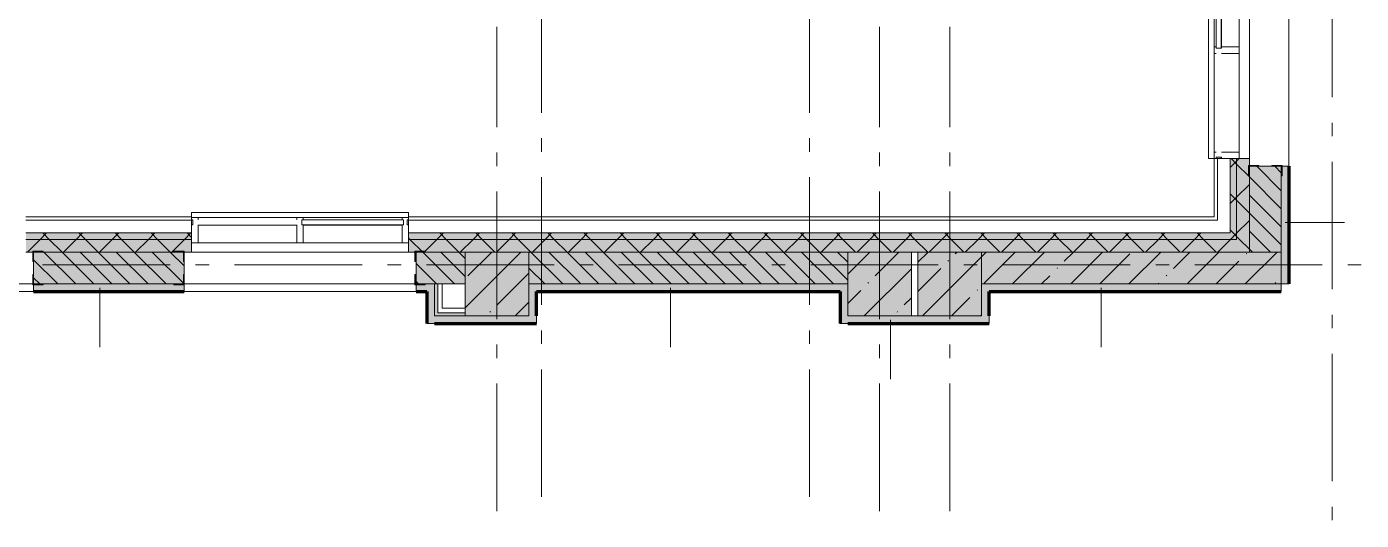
# Model space of a CAD drawing. Header units: millimetres. Extents: x -537608 to 253996, y -217170 to 186033.
# Drawn here: x -300999 to -290534, y -47003 to -43134 of the extents above; entities that cross this region are included whole.
import ezdxf

# ---------------------------------------------------------------- set-up
doc = ezdxf.new("R2010")
doc.units = ezdxf.units.MM
doc.layers.add('16) Лак 1.6м', color=160, linetype='Continuous', lineweight=90)
doc.layers.add('PDF _Геометрия', color=7, linetype='Continuous')
doc.layers.add('PDF _Сплошная заливка', color=7, linetype='Continuous', true_color=0xffffff)

msp = doc.modelspace()

# ---------------------------------------------------------------- hatches: boundary and pattern name
at = {"layer": 'PDF _Сплошная заливка', "transparency": 33554559}
h = msp.add_hatch(color=256, dxfattribs=at)
h.paths.add_polyline_path([(-291161.3544, -44900.6677), (-291161.3544, -44227.6671), (-291411.3555, -44227.6671), (-291411.3555, -44900.6677), (-291253.0918, -44900.6677)], flags=0)
h.paths.add_polyline_path([(-291161.3544, -42407.6671), (-291161.3544, -42225.6671), (-291411.3555, -42225.6671), (-291411.3555, -42407.6671), (-291253.0918, -42407.6671)], flags=0)
h.paths.add_polyline_path([(-291253.0918, -42190.6665), (-291161.3544, -42190.6665), (-291161.3544, -42050.6663), (-291411.3555, -42050.6663), (-291411.3555, -42190.6665)], flags=0)
h = msp.add_hatch(color=256, dxfattribs=at)
h.paths.add_polyline_path([(-291511.3559, -44800.6673), (-291411.3555, -44800.6673), (-291411.3555, -44167.6664), (-291511.3559, -44167.6664), (-291511.3559, -44750.6671)], flags=0)
h.paths.add_polyline_path([(-291511.3559, -42467.6678), (-291411.3555, -42464.8797), (-291411.3555, -42325.6675), (-291511.3559, -42327.6676), (-291511.3559, -42464.8797)], flags=0)
h = msp.add_hatch(color=256, dxfattribs=at)
h.paths.add_polyline_path([(-291511.3559, -44800.6673), (-291511.3559, -44750.6671), (-298005.3554, -44750.6671), (-298005.3554, -44800.6673), (-292091.069, -44800.6673)], flags=0)
h.paths.add_polyline_path([(-302705.3583, -44800.6673), (-302705.3583, -44750.6671), (-303995.3569, -44750.6671), (-303995.3569, -44800.6673), (-302984.786, -44800.6673)], flags=0)
h.paths.add_polyline_path([(-300051.8592, -44800.6673), (-299705.3584, -44800.6673), (-299705.3584, -44750.6671), (-301005.3596, -44750.6671), (-301005.3596, -44800.6673), (-300470.8499, -44800.6673)], flags=0)
h.paths.add_polyline_path([(-305695.3599, -44800.6673), (-305695.3599, -44750.6671), (-307010.3586, -44750.6671), (-307010.3586, -44800.6673), (-305917.7084, -44800.6673)], flags=0)
h.paths.add_polyline_path([(-308850.6309, -44800.6673), (-308710.3573, -44800.6673), (-308710.3573, -44750.6671), (-310010.3585, -44750.6671), (-310010.3585, -44800.6673), (-309688.6081, -44800.6673)], flags=0)
h.paths.add_polyline_path([(-311710.3615, -44800.6673), (-311710.3615, -44750.6671), (-313005.3593, -44750.6671), (-313005.3593, -44800.6673), (-311783.5533, -44800.6673)], flags=0)
h.paths.add_polyline_path([(-318068.389, -44800.6673), (-317705.3621, -44800.6673), (-317705.3621, -44750.6671), (-319005.3634, -44750.6671), (-319005.3634, -44800.6673), (-318906.3662, -44800.6673)], flags=0)
h.paths.add_polyline_path([(-314705.3622, -44800.6673), (-314705.3622, -44750.6671), (-316005.3592, -44750.6671), (-316005.3592, -44800.6673), (-314716.4758, -44800.6673)], flags=0)
h.paths.add_polyline_path([(-320705.362, -44800.6673), (-320705.362, -44750.6671), (-322005.3633, -44750.6671), (-322005.3633, -44800.6673), (-321001.3114, -44800.6673)], flags=0)
h.paths.add_polyline_path([(-324772.2154, -44800.6673), (-323705.3619, -44800.6673), (-323705.3619, -44750.6671), (-325005.3632, -44750.6671), (-325005.3632, -44800.6673)], flags=0)
h.paths.add_polyline_path([(-326867.1607, -44800.6673), (-326705.3618, -44800.6673), (-326705.3618, -44750.6671), (-328311.3625, -44750.6671), (-328311.3625, -44800.6673), (-327286.1471, -44800.6673)], flags=0)
h.paths.add_polyline_path([(-331311.3624, -44800.6673), (-330011.3654, -44800.6673), (-330011.3654, -44750.6671), (-331311.3624, -44750.6671)], flags=0)
h.paths.add_polyline_path([(-339011.3695, -44800.6673), (-339011.3695, -44750.6671), (-342211.3659, -44750.6671), (-342211.3659, -44800.6673), (-339017.8456, -44800.6673)], flags=0)
h = msp.add_hatch(color=256, dxfattribs=at)
h.paths.add_polyline_path([(-291411.3555, -44900.6677), (-291411.3555, -44800.6673), (-298005.3554, -44800.6673), (-298005.3554, -44900.6677), (-292091.069, -44900.6677)], flags=0)
h.paths.add_polyline_path([(-300051.8592, -44900.6677), (-299705.3584, -44900.6677), (-299705.3584, -44800.6673), (-301005.3596, -44800.6673), (-301005.3596, -44900.6677), (-300470.8499, -44900.6677)], flags=0)
h.paths.add_polyline_path([(-303822.7632, -44900.6677), (-302705.3583, -44900.6677), (-302705.3583, -44800.6673), (-303995.3569, -44800.6673), (-303995.3569, -44900.6677)], flags=0)
h.paths.add_polyline_path([(-306061.3579, -44900.6677), (-305695.3599, -44900.6677), (-305695.3599, -44800.6673), (-307010.3586, -44800.6673), (-307010.3586, -44900.6677), (-306336.6949, -44900.6677)], flags=0)
h.paths.add_polyline_path([(-308850.6309, -44900.6677), (-308710.3573, -44900.6677), (-308710.3573, -44800.6673), (-310010.3585, -44800.6673), (-310010.3585, -44900.6677), (-309688.6081, -44900.6677)], flags=0)
h.paths.add_polyline_path([(-312061.362, -44900.6677), (-311710.3615, -44900.6677), (-311710.3615, -44800.6673), (-313005.3593, -44800.6673), (-313005.3593, -44900.6677), (-312202.5441, -44900.6677)], flags=0)
h.paths.add_polyline_path([(-316005.3592, -44900.6677), (-314705.3622, -44900.6677), (-314705.3622, -44800.6673), (-316005.3592, -44800.6673)], flags=0)
h.paths.add_polyline_path([(-318068.389, -44900.6677), (-317705.3621, -44900.6677), (-317705.3621, -44800.6673), (-319005.3634, -44800.6673), (-319005.3634, -44900.6677), (-318906.3662, -44900.6677)], flags=0)
h.paths.add_polyline_path([(-323934.2382, -44900.6677), (-323705.3619, -44900.6677), (-323705.3619, -44800.6673), (-325005.3632, -44800.6673), (-325005.3632, -44900.6677), (-324061.3615, -44900.6677)], flags=0)
h.paths.add_polyline_path([(-321420.3022, -44900.6677), (-320705.362, -44900.6677), (-320705.362, -44800.6673), (-322005.3633, -44800.6673), (-322005.3633, -44900.6677), (-321839.293, -44900.6677)], flags=0)
h.paths.add_polyline_path([(-326705.3618, -44900.6677), (-326705.3618, -44800.6673), (-328311.3625, -44800.6673), (-328311.3625, -44900.6677), (-326867.1607, -44900.6677)], flags=0)
h.paths.add_polyline_path([(-330011.3654, -44900.6677), (-330011.3654, -44800.6673), (-331311.3624, -44800.6673), (-331311.3624, -44900.6677), (-330219.0739, -44900.6677)], flags=0)
h.paths.add_polyline_path([(-342261.3661, -44900.6677), (-339011.3695, -44900.6677), (-339011.3695, -44800.6673), (-342261.3661, -44800.6673)], flags=0)
h = msp.add_hatch(color=256, dxfattribs=at)
h.paths.add_polyline_path([(-296280.9595, -45150.6667), (-294561.356, -45150.6667), (-294561.356, -44900.6677), (-297061.3581, -44900.6677), (-297061.3581, -45150.6667), (-297001.3553, -45150.6667)], flags=0)
h.paths.add_polyline_path([(-299764.9091, -45150.6667), (-299764.9091, -44900.6677), (-300944.909, -44900.6677), (-300944.909, -45150.6667), (-300051.8592, -45150.6667)], flags=0)
h.paths.add_polyline_path([(-297561.3559, -45150.6667), (-297561.3559, -44900.6677), (-297944.9091, -44900.6677), (-297944.9091, -45150.6667), (-297801.3587, -45150.6667)], flags=0)
h.paths.add_polyline_path([(-306001.3593, -45150.6667), (-305754.9106, -45150.6667), (-305754.9106, -44900.6677), (-306061.3579, -44900.6677), (-306061.3579, -45150.6667)], flags=0)
h.paths.add_polyline_path([(-302984.786, -45150.6667), (-302764.909, -45150.6667), (-302764.909, -44900.6677), (-303061.3579, -44900.6677), (-303061.3579, -45150.6667), (-303001.3594, -45150.6667)], flags=0)
h.paths.add_polyline_path([(-303741.36, -45150.6667), (-303561.3601, -45150.6667), (-303561.3601, -44900.6677), (-303934.9106, -44900.6677), (-303934.9106, -45150.6667), (-303822.7632, -45150.6667)], flags=0)
h.paths.add_polyline_path([(-306561.36, -45150.6667), (-306561.36, -44900.6677), (-306701.358, -44900.6677), (-306701.358, -45150.6667)], flags=0)
h.paths.add_polyline_path([(-306755.6857, -45150.6667), (-306736.3607, -45150.6667), (-306736.3607, -44900.6677), (-306949.9122, -44900.6677), (-306949.9122, -45150.6667), (-306761.3608, -45150.6667)], flags=0)
h.paths.add_polyline_path([(-308850.6309, -45150.6667), (-308769.9123, -45150.6667), (-308769.9123, -44900.6677), (-309949.9121, -44900.6677), (-309949.9121, -45150.6667), (-309688.6081, -45150.6667)], flags=0)
h.paths.add_polyline_path([(-312781.3616, -45150.6667), (-312561.3598, -45150.6667), (-312561.3598, -44900.6677), (-312944.9129, -44900.6677), (-312944.9129, -45150.6667)], flags=0)
h.paths.add_polyline_path([(-315561.3597, -45150.6667), (-315561.3597, -44900.6677), (-315944.9128, -44900.6677), (-315944.9128, -45150.6667), (-315732.9329, -45150.6667)], flags=0)
h.paths.add_polyline_path([(-312061.362, -45150.6667), (-311769.9122, -45150.6667), (-311769.9122, -44900.6677), (-312061.362, -44900.6677), (-312061.362, -45134.7692)], flags=0)
h.paths.add_polyline_path([(-315061.3619, -45150.6667), (-314764.9129, -45150.6667), (-314764.9129, -44900.6677), (-315061.3619, -44900.6677), (-315061.3619, -45134.7692)], flags=0)
h.paths.add_polyline_path([(-318906.3662, -45150.6667), (-317764.9128, -45150.6667), (-317764.9128, -44900.6677), (-318944.9127, -44900.6677), (-318944.9127, -45150.6667)], flags=0)
h.paths.add_polyline_path([(-321001.3114, -45150.6667), (-320764.917, -45150.6667), (-320764.917, -44900.6677), (-321945.5326, -44900.6677), (-321945.5326, -45150.6667), (-321001.3631, -45150.6667)], flags=0)
h.paths.add_polyline_path([(-324944.9168, -45150.6667), (-324561.3637, -45150.6667), (-324561.3637, -44900.6677), (-324944.9168, -44900.6677), (-324944.9168, -44956.8232)], flags=0)
h.paths.add_polyline_path([(-324001.3631, -45150.6667), (-323765.5327, -45150.6667), (-323765.5327, -44900.6677), (-324061.3615, -44900.6677), (-324061.3615, -45150.6667)], flags=0)
h.paths.add_polyline_path([(-327561.3636, -45150.6667), (-327561.3636, -44900.6677), (-327611.3638, -44900.6677), (-327611.3638, -45150.6667)], flags=0)
h.paths.add_polyline_path([(-330551.3609, -45150.6667), (-330071.364, -45150.6667), (-330071.364, -44900.6677), (-330611.368, -44900.6677), (-330611.368, -45150.6667)], flags=0)
h.paths.add_polyline_path([(-326764.9169, -45150.6667), (-326764.9169, -44900.6677), (-327061.3657, -44900.6677), (-327061.3657, -45150.6667), (-326867.1607, -45150.6667)], flags=0)
h.paths.add_polyline_path([(-328251.3639, -45150.6667), (-328111.3659, -45150.6667), (-328111.3659, -44900.6677), (-328251.3639, -44900.6677), (-328251.3639, -44956.8232)], flags=0)
h.paths.add_polyline_path([(-331111.3615, -45150.6667), (-331111.3615, -44900.6677), (-331251.3638, -44900.6677), (-331251.3638, -45150.6667)], flags=0)
h.paths.add_polyline_path([(-339611.3634, -45150.6667), (-339071.368, -45150.6667), (-339071.368, -44900.6677), (-339611.3634, -44900.6677)], flags=0)
for points in [[(-297561.3559, -45400.6677), (-297061.3581, -45400.6677), (-297061.3581, -44900.6677), (-297561.3559, -44900.6677), (-297561.3559, -45312.8143)], [(-291161.3544, -45150.6667), (-291161.3544, -44900.6677), (-293511.3558, -44900.6677), (-293511.3558, -45150.6667), (-291253.0918, -45150.6667)]]:
    msp.add_hatch(color=256, dxfattribs=at).paths.add_polyline_path(points)
at = {"layer": 'PDF _Сплошная заливка', "true_color": 0xff7d7d, "transparency": 33554559}
h = msp.add_hatch(color=11, dxfattribs=at)
h.paths.add_polyline_path([(-297861.3573, -45210.6673), (-297801.3587, -45210.6673), (-297801.3587, -45150.6667), (-297944.9091, -45150.6667), (-297944.9091, -45210.6673)], flags=0)
h.paths.add_polyline_path([(-303001.3594, -45210.6673), (-302764.909, -45210.6673), (-302764.909, -45150.6667), (-303001.3594, -45150.6667)], flags=0)
h.paths.add_polyline_path([(-300051.8592, -45210.6673), (-299764.9091, -45210.6673), (-299764.9091, -45150.6667), (-300944.909, -45150.6667), (-300944.909, -45210.6673), (-300470.8499, -45210.6673)], flags=0)
for points in [[(-297061.3581, -45400.6677), (-297001.3553, -45400.6677), (-297001.3553, -45150.6667), (-297061.3581, -45150.6667), (-297061.3581, -45312.8143)], [(-294561.356, -45210.6673), (-294561.356, -45150.6667), (-297001.3553, -45150.6667), (-297001.3553, -45210.6673), (-294605.0051, -45210.6673)], [(-293511.3558, -45400.6677), (-293451.3552, -45400.6677), (-293451.3552, -45150.6667), (-293511.3558, -45150.6667), (-293511.3558, -45312.8143)], [(-291161.3544, -45210.6673), (-291161.3544, -45150.6667), (-293451.3552, -45150.6667), (-293451.3552, -45210.6673), (-291253.0918, -45210.6673)], [(-294561.356, -45460.6684), (-294561.356, -45210.6673), (-294621.3546, -45210.6673), (-294621.3546, -45460.6684), (-294605.0051, -45460.6684)], [(-297561.3559, -45460.6684), (-297001.3553, -45460.6684), (-297001.3553, -45400.6677), (-297801.3587, -45400.6677), (-297801.3587, -45460.6684)], [(-293451.3552, -45460.6684), (-293451.3552, -45400.6677), (-294561.356, -45400.6677), (-294561.356, -45460.6684), (-293511.3558, -45460.6684)]]:
    msp.add_hatch(color=11, dxfattribs=at).paths.add_polyline_path(points)

# ---------------------------------------------------------------- linework, layer by layer
at = {"layer": '16) Лак 1.6м'}
for p, q in [((-291101.3559, -44227.6671), (-291101.3559, -45150.6667)), ((-300944.909, -45210.6673), (-299764.9091, -45210.6673)), ((-297944.9091, -45210.6673), (-297861.3573, -45210.6673)), ((-297861.3573, -45210.6673), (-297861.3573, -45460.6684)), ((-297001.3553, -45400.6677), (-297001.3553, -45210.6673)), ((-297001.3553, -45210.6673), (-294621.3546, -45210.6673)), ((-294621.3546, -45210.6673), (-294621.3546, -45460.6684)), ((-293451.3552, -45400.6677), (-293451.3552, -45210.6673)), ((-293451.3552, -45210.6673), (-291161.3544, -45210.6673)), ((-297801.3587, -45460.6684), (-297001.3553, -45460.6684)), ((-294561.356, -45460.6684), (-293451.3552, -45460.6684))]:
    msp.add_line(p, q, dxfattribs=at)
at = {"layer": 'PDF _Геометрия', "color": 253, "lineweight": 9, "true_color": 0xaaaaaa}
for p, q in [((-291731.3556, -44167.6664), (-291731.3556, -42467.6678)), ((-291633.3552, -43302.6675), (-291633.3552, -42507.6675)), ((-291631.3551, -42517.6658), (-291631.3551, -43292.667)), ((-290761.3549, -43685.9988), (-290761.3549, -42664.7363)), ((-296961.3577, -42808.5903), (-296961.3577, -43808.5902)), ((-294861.3574, -42808.5903), (-294861.3574, -43808.5902)), ((-297311.3549, -43920.4147), (-297311.3549, -43133.568)), ((-294311.355, -43920.4147), (-294311.355, -43133.568)), ((-293761.3569, -43920.4147), (-293761.3569, -43133.568)), ((-290761.3549, -43991.8325), (-290761.3549, -43885.9997)), ((-296961.3577, -44008.5911), (-296961.3577, -44114.4238)), ((-294861.3574, -44008.5911), (-294861.3574, -44114.4238)), ((-297311.3549, -44226.2483), (-297311.3549, -44120.4134)), ((-294311.355, -44226.2483), (-294311.355, -44120.4134)), ((-293761.3569, -44226.2483), (-293761.3569, -44120.4134)), ((-291633.3552, -44167.6664), (-291633.3552, -44157.6681)), ((-291688.3546, -44167.6664), (-291731.3556, -44167.6664)), ((-290761.3549, -45191.8333), (-290761.3549, -44191.8334)), ((-296961.3577, -44314.4247), (-296961.3577, -45314.4247)), ((-294861.3574, -44314.4247), (-294861.3574, -45314.4247)), ((-297311.3549, -45426.247), (-297311.3549, -44426.247)), ((-294311.355, -45426.247), (-294311.355, -44426.247)), ((-293761.3569, -45426.247), (-293761.3569, -44426.247)), ((-299705.3584, -44623.6665), (-299705.3584, -44589.6671)), ((-299705.3584, -44589.6671), (-298005.3554, -44589.6671)), ((-298005.3554, -44589.6671), (-298005.3554, -44623.6665)), ((-298880.3549, -44689.6675), (-299655.3582, -44689.6675)), ((-298830.359, -44687.6673), (-298055.3556, -44687.6673)), ((-298055.3556, -44689.6675), (-298830.359, -44689.6675)), ((-299874.7873, -45000.6682), (-300874.7873, -45000.6682)), ((-299568.9558, -45000.6682), (-299674.7865, -45000.6682)), ((-298368.955, -45000.6682), (-299368.955, -45000.6682)), ((-298063.1192, -45000.6682), (-298168.9541, -45000.6682)), ((-296863.1184, -45000.6682), (-297863.1184, -45000.6682)), ((-296557.2869, -45000.6682), (-296663.1218, -45000.6682)), ((-295357.2861, -45000.6682), (-296357.286, -45000.6682)), ((-295051.4546, -45000.6682), (-295157.2852, -45000.6682)), ((-293851.4538, -45000.6682), (-294851.4538, -45000.6682)), ((-293545.618, -45000.6682), (-293651.4529, -45000.6682)), ((-292345.6193, -45000.6682), (-293345.6193, -45000.6682)), ((-292039.7857, -45000.6682), (-292145.6185, -45000.6682)), ((-290839.7849, -45000.6682), (-291839.7848, -45000.6682)), ((-290533.9512, -45000.6682), (-290639.7861, -45000.6682)), ((-290761.3549, -45497.6669), (-290761.3549, -45391.832)), ((-296961.3577, -45514.4234), (-296961.3577, -45620.2583)), ((-294861.3574, -45514.4234), (-294861.3574, -45620.2583)), ((-297311.3549, -45732.0806), (-297311.3549, -45626.2478)), ((-294311.355, -45732.0806), (-294311.355, -45626.2478)), ((-293761.3569, -45732.0806), (-293761.3569, -45626.2478)), ((-290761.3549, -46697.6656), (-290761.3549, -45697.6656)), ((-296961.3577, -45820.257), (-296961.3577, -46820.257)), ((-294861.3574, -45820.257), (-294861.3574, -46820.257)), ((-297311.3549, -46932.0815), (-297311.3549, -45932.0815)), ((-294311.355, -46932.0815), (-294311.355, -45932.0815)), ((-293761.3569, -46932.0815), (-293761.3569, -45932.0815)), ((-290761.3549, -47003.4993), (-290761.3549, -46897.6665))]:
    msp.add_line(p, q, dxfattribs=at)
at = {"layer": 'PDF _Геометрия', "lineweight": 9}
for p, q in [((-291411.3555, -44167.6664), (-291411.3555, -42467.6678)), ((-291411.3555, -42467.6678), (-291411.3555, -44167.6664)), ((-291101.3559, -42407.6671), (-291101.3559, -44227.6671)), ((-291688.3546, -43292.667), (-291688.3546, -42517.6658)), ((-291671.3549, -43292.667), (-291671.3549, -42517.6658)), ((-291491.355, -43292.667), (-291491.355, -42517.6658)), ((-291671.3549, -43292.667), (-291688.3546, -43292.667)), ((-291688.3546, -43292.667), (-291688.3546, -43342.6672)), ((-291671.3549, -43302.6675), (-291671.3549, -43292.667)), ((-291631.3551, -43302.6675), (-291671.3549, -43302.6675)), ((-291491.355, -43292.667), (-291631.3551, -43292.667)), ((-291631.3551, -43292.667), (-291631.3551, -43302.6675)), ((-291491.355, -43342.6672), (-291491.355, -43292.667)), ((-291688.3546, -44117.6662), (-291688.3546, -43342.6672)), ((-291688.3546, -43342.6672), (-291671.3549, -43342.6672)), ((-291631.3551, -43342.6672), (-291491.355, -43342.6672)), ((-291491.355, -44117.6662), (-291491.355, -43342.6672)), ((-291671.3549, -44117.6662), (-291688.3546, -44117.6662)), ((-291688.3546, -44117.6662), (-291688.3546, -44167.6664)), ((-291671.3549, -44167.6664), (-291671.3549, -44157.6681)), ((-291671.3549, -44157.6681), (-291631.3551, -44157.6681)), ((-291491.355, -44117.6662), (-291631.3551, -44117.6662)), ((-291631.3551, -44157.6681), (-291631.3551, -44167.6664)), ((-291491.355, -44167.6664), (-291491.355, -44117.6662)), ((-291688.3546, -44167.6664), (-291671.3549, -44167.6664)), ((-291661.3544, -44167.6664), (-291688.3546, -44167.6664)), ((-291688.3546, -44167.6664), (-291688.3546, -44623.6665)), ((-291661.3544, -44167.6664), (-291661.3544, -44623.6665)), ((-291561.3561, -44167.6664), (-291661.3544, -44167.6664)), ((-291631.3551, -44167.6664), (-291491.355, -44167.6664)), ((-291561.3561, -44167.6664), (-291561.3561, -44623.6665)), ((-291511.3559, -44167.6664), (-291561.3561, -44167.6664)), ((-291561.3561, -44237.0045), (-291511.3559, -44187.0043)), ((-291511.3559, -44211.7374), (-291555.4269, -44167.6664)), ((-291511.3559, -44187.0043), (-291492.0181, -44167.6664)), ((-291511.3559, -44167.6664), (-291511.3559, -44623.6665)), ((-291411.3555, -44167.6664), (-291511.3559, -44167.6664)), ((-291411.3555, -44311.7378), (-291511.3559, -44211.7374)), ((-291411.3555, -44623.6665), (-291411.3555, -44167.6664)), ((-291161.3544, -44227.6671), (-291411.3555, -44227.6671)), ((-291411.3555, -44227.6671), (-291411.3555, -44900.6677)), ((-291161.3544, -44420.3178), (-291354.0051, -44227.6671)), ((-291161.3544, -44278.8945), (-291212.584, -44227.6671)), ((-291161.3544, -44900.6677), (-291161.3544, -44227.6671)), ((-291161.3544, -44900.6677), (-291161.3544, -44227.6671)), ((-291161.3544, -44227.6671), (-291101.3559, -44227.6671)), ((-291511.3559, -44469.8487), (-291411.3555, -44369.8482)), ((-291161.3544, -44561.7389), (-291411.3555, -44311.7378)), ((-291511.3559, -44494.5818), (-291561.3561, -44444.5815)), ((-291561.3561, -44519.8467), (-291511.3559, -44469.8487)), ((-291161.3544, -44703.16), (-291411.3555, -44453.1589)), ((-291411.3555, -44594.5801), (-291511.3559, -44494.5818)), ((-299705.3584, -44623.6665), (-301005.3596, -44623.6665)), ((-299705.3584, -44650.6667), (-301005.3596, -44650.6667)), ((-299705.3584, -44650.6667), (-299705.3584, -44623.6665)), ((-299655.3582, -44630.6679), (-299705.3584, -44630.6679)), ((-299705.3584, -44630.6679), (-299705.3584, -44647.6676)), ((-299705.3584, -44647.6676), (-299695.3557, -44647.6676)), ((-299705.3584, -44750.6671), (-299705.3584, -44650.6667)), ((-299695.3557, -44647.6676), (-299695.3557, -44687.6673)), ((-299655.3582, -44647.6676), (-299655.3582, -44630.6679)), ((-299655.3582, -44630.6679), (-298880.3549, -44630.6679)), ((-298830.359, -44630.6679), (-298880.3549, -44630.6679)), ((-298880.3549, -44630.6679), (-298880.3549, -44647.6676)), ((-298840.3573, -44687.6673), (-298840.3573, -44647.6676)), ((-298840.3573, -44647.6676), (-298830.359, -44647.6676)), ((-298830.359, -44630.6679), (-298055.3556, -44630.6679)), ((-298830.359, -44647.6676), (-298830.359, -44630.6679)), ((-298830.359, -44647.6676), (-298055.3556, -44647.6676)), ((-298005.3554, -44630.6679), (-298055.3556, -44630.6679)), ((-298055.3556, -44630.6679), (-298055.3556, -44647.6676)), ((-298055.3556, -44647.6676), (-298045.3573, -44647.6676)), ((-298045.3573, -44647.6676), (-298045.3573, -44687.6673)), ((-298015.3581, -44687.6673), (-298015.3581, -44647.6676)), ((-298015.3581, -44647.6676), (-298005.3554, -44647.6676)), ((-291688.3546, -44623.6665), (-298005.3554, -44623.6665)), ((-298005.3554, -44623.6665), (-298005.3554, -44650.6667)), ((-298005.3554, -44647.6676), (-298005.3554, -44630.6679)), ((-291661.3544, -44650.6667), (-298005.3554, -44650.6667)), ((-298005.3554, -44650.6667), (-298005.3554, -44750.6671)), ((-291661.3544, -44623.6665), (-291661.3544, -44650.6667)), ((-291561.3561, -44623.6665), (-291561.3561, -44650.6667)), ((-291561.3561, -44650.6667), (-291561.3561, -44750.6671)), ((-291511.3559, -44623.6665), (-291511.3559, -44750.6671)), ((-291511.3559, -44752.6909), (-291411.3555, -44652.6905)), ((-291161.3544, -44844.5811), (-291411.3555, -44594.5801)), ((-291411.3555, -44650.6667), (-291411.3555, -44623.6665)), ((-291411.3555, -44750.6671), (-291411.3555, -44650.6667)), ((-291131.3551, -44669.1692), (-290665.2061, -44669.1692)), ((-299705.3584, -44750.6671), (-301005.3596, -44750.6671)), ((-300893.1434, -44800.6673), (-300843.1432, -44750.6671)), ((-300821.9237, -44800.6673), (-300871.9239, -44750.6671)), ((-300610.3011, -44800.6673), (-300560.3009, -44750.6671)), ((-300539.0814, -44800.6673), (-300589.0816, -44750.6671)), ((-300327.4589, -44800.6673), (-300277.4587, -44750.6671)), ((-300256.2392, -44800.6673), (-300306.2394, -44750.6671)), ((-300044.6166, -44800.6673), (-299994.6164, -44750.6671)), ((-299973.3969, -44800.6673), (-300023.3971, -44750.6671)), ((-299761.7744, -44800.6673), (-299711.7742, -44750.6671)), ((-299705.3584, -44785.8614), (-299740.5506, -44750.6671)), ((-299695.3557, -44687.6673), (-299705.3584, -44687.6673)), ((-299705.3584, -44687.6673), (-299705.3584, -44827.6675)), ((-299705.3584, -44800.6673), (-299705.3584, -44750.6671)), ((-299655.3582, -44827.6675), (-299655.3582, -44687.6673)), ((-298880.3549, -44687.6673), (-298880.3549, -44827.6675)), ((-298830.359, -44687.6673), (-298840.3573, -44687.6673)), ((-298830.359, -44827.6675), (-298830.359, -44687.6673)), ((-298045.3573, -44687.6673), (-298055.3556, -44687.6673)), ((-298055.3556, -44687.6673), (-298055.3556, -44827.6675)), ((-298005.3554, -44687.6673), (-298015.3581, -44687.6673)), ((-298005.3554, -44827.6675), (-298005.3554, -44687.6673)), ((-291561.3561, -44750.6671), (-298005.3554, -44750.6671)), ((-298005.3554, -44750.6671), (-298005.3554, -44800.6673)), ((-297993.4969, -44800.6673), (-298005.3554, -44788.8067)), ((-297781.8745, -44800.6673), (-297731.8742, -44750.6671)), ((-297710.6547, -44800.6673), (-297760.6506, -44750.6671)), ((-297499.0322, -44800.6673), (-297449.032, -44750.6671)), ((-297427.8082, -44800.6673), (-297477.8084, -44750.6671)), ((-297216.1857, -44800.6673), (-297166.1898, -44750.6671)), ((-297144.9659, -44800.6673), (-297194.9662, -44750.6671)), ((-296933.3435, -44800.6673), (-296883.3432, -44750.6671)), ((-296862.1237, -44800.6673), (-296912.1239, -44750.6671)), ((-296650.5012, -44800.6673), (-296600.501, -44750.6671)), ((-296579.2815, -44800.6673), (-296629.2817, -44750.6671)), ((-296367.659, -44800.6673), (-296317.6588, -44750.6671)), ((-296296.4393, -44800.6673), (-296346.4395, -44750.6671)), ((-296084.8168, -44800.6673), (-296034.8165, -44750.6671)), ((-296013.597, -44800.6673), (-296063.5972, -44750.6671)), ((-295801.9745, -44800.6673), (-295751.9743, -44750.6671)), ((-295730.7548, -44800.6673), (-295780.755, -44750.6671)), ((-295519.1323, -44800.6673), (-295469.1321, -44750.6671)), ((-295447.9126, -44800.6673), (-295497.9085, -44750.6671)), ((-295236.2901, -44800.6673), (-295186.2899, -44750.6671)), ((-295165.066, -44800.6673), (-295215.0662, -44750.6671)), ((-294953.4435, -44800.6673), (-294903.4476, -44750.6671)), ((-294882.2238, -44800.6673), (-294932.224, -44750.6671)), ((-294670.6013, -44800.6673), (-294620.6011, -44750.6671)), ((-294599.3816, -44800.6673), (-294649.3818, -44750.6671)), ((-294387.759, -44800.6673), (-294337.7588, -44750.6671)), ((-294316.5393, -44800.6673), (-294366.5395, -44750.6671)), ((-294104.9168, -44800.6673), (-294054.9166, -44750.6671)), ((-294033.6971, -44800.6673), (-294083.6973, -44750.6671)), ((-293822.0745, -44800.6673), (-293772.0743, -44750.6671)), ((-293750.8548, -44800.6673), (-293800.855, -44750.6671)), ((-293539.2323, -44800.6673), (-293489.2321, -44750.6671)), ((-293468.0104, -44800.6673), (-293518.0128, -44750.6671)), ((-293256.3879, -44800.6673), (-293206.3898, -44750.6671)), ((-293185.1682, -44800.6673), (-293235.1684, -44750.6671)), ((-292973.5457, -44800.6673), (-292923.5454, -44750.6671)), ((-292902.3259, -44800.6673), (-292952.3261, -44750.6671)), ((-292690.7034, -44800.6673), (-292640.7032, -44750.6671)), ((-292619.4837, -44800.6673), (-292669.4818, -44750.6671)), ((-292407.8612, -44800.6673), (-292357.861, -44750.6671)), ((-292336.6393, -44800.6673), (-292386.6395, -44750.6671)), ((-292125.0168, -44800.6673), (-292075.0188, -44750.6671)), ((-292053.7971, -44800.6673), (-292103.7973, -44750.6671)), ((-291842.1746, -44800.6673), (-291792.1744, -44750.6671)), ((-291770.9548, -44800.6673), (-291820.9551, -44750.6671)), ((-291538.1107, -44750.6671), (-291561.3561, -44727.4238)), ((-291559.3324, -44800.6673), (-291511.3559, -44752.6909)), ((-291511.3559, -44777.424), (-291538.1107, -44750.6671)), ((-291511.3559, -44750.6671), (-291511.3559, -44800.6673)), ((-291488.1126, -44800.6673), (-291511.3559, -44777.424)), ((-291246.6911, -44900.6677), (-291411.3555, -44736.0033)), ((-291411.3555, -44800.6673), (-291411.3555, -44750.6671)), ((-299705.3584, -44800.6673), (-301005.3596, -44800.6673)), ((-300993.1438, -44900.6677), (-300893.1434, -44800.6673)), ((-300721.9232, -44900.6677), (-300821.9237, -44800.6673)), ((-300710.3015, -44900.6677), (-300610.3011, -44800.6673)), ((-300439.081, -44900.6677), (-300539.0814, -44800.6673)), ((-300427.4593, -44900.6677), (-300327.4589, -44800.6673)), ((-300156.2387, -44900.6677), (-300256.2392, -44800.6673)), ((-300144.6171, -44900.6677), (-300044.6166, -44800.6673)), ((-299873.3965, -44900.6677), (-299973.3969, -44800.6673)), ((-299861.7748, -44900.6677), (-299761.7744, -44800.6673)), ((-299705.3584, -44900.6677), (-299705.3584, -44800.6673)), ((-299705.3584, -44827.6675), (-299655.3582, -44827.6675)), ((-299655.3582, -44827.6675), (-298880.3549, -44827.6675)), ((-298880.3549, -44827.6675), (-298830.359, -44827.6675)), ((-298830.359, -44827.6675), (-298055.3556, -44827.6675)), ((-298055.3556, -44827.6675), (-298005.3554, -44827.6675)), ((-291511.3559, -44800.6673), (-298005.3554, -44800.6673)), ((-298005.3554, -44800.6673), (-298005.3554, -44900.6677)), ((-297893.4965, -44900.6677), (-297993.4969, -44800.6673)), ((-297881.8749, -44900.6677), (-297781.8745, -44800.6673)), ((-297610.6543, -44900.6677), (-297710.6547, -44800.6673)), ((-297599.0327, -44900.6677), (-297499.0322, -44800.6673)), ((-297327.812, -44900.6677), (-297427.8082, -44800.6673)), ((-297316.1861, -44900.6677), (-297216.1857, -44800.6673)), ((-297044.9655, -44900.6677), (-297144.9659, -44800.6673)), ((-297033.3439, -44900.6677), (-296933.3435, -44800.6673)), ((-296762.1233, -44900.6677), (-296862.1237, -44800.6673)), ((-296750.5017, -44900.6677), (-296650.5012, -44800.6673)), ((-296479.281, -44900.6677), (-296579.2815, -44800.6673)), ((-296467.6594, -44900.6677), (-296367.659, -44800.6673)), ((-296196.4388, -44900.6677), (-296296.4393, -44800.6673)), ((-296184.8172, -44900.6677), (-296084.8168, -44800.6673)), ((-295913.5966, -44900.6677), (-296013.597, -44800.6673)), ((-295901.9749, -44900.6677), (-295801.9745, -44800.6673)), ((-295630.7543, -44900.6677), (-295730.7548, -44800.6673)), ((-295619.1327, -44900.6677), (-295519.1323, -44800.6673)), ((-295347.9121, -44900.6677), (-295447.9126, -44800.6673)), ((-295336.2905, -44900.6677), (-295236.2901, -44800.6673)), ((-295065.0656, -44900.6677), (-295165.066, -44800.6673)), ((-295053.4439, -44900.6677), (-294953.4435, -44800.6673)), ((-294782.2233, -44900.6677), (-294882.2238, -44800.6673)), ((-294770.6017, -44900.6677), (-294670.6013, -44800.6673)), ((-294499.3811, -44900.6677), (-294599.3816, -44800.6673)), ((-294487.7594, -44900.6677), (-294387.759, -44800.6673)), ((-294216.5389, -44900.6677), (-294316.5393, -44800.6673)), ((-294204.9172, -44900.6677), (-294104.9168, -44800.6673)), ((-293933.6967, -44900.6677), (-294033.6971, -44800.6673)), ((-293922.075, -44900.6677), (-293822.0745, -44800.6673)), ((-293650.8544, -44900.6677), (-293750.8548, -44800.6673)), ((-293639.2327, -44900.6677), (-293539.2323, -44800.6673)), ((-293368.01, -44900.6677), (-293468.0104, -44800.6673)), ((-293356.3884, -44900.6677), (-293256.3879, -44800.6673)), ((-293085.1678, -44900.6677), (-293185.1682, -44800.6673)), ((-293073.5461, -44900.6677), (-292973.5457, -44800.6673)), ((-292802.3256, -44900.6677), (-292902.3259, -44800.6673)), ((-292790.7039, -44900.6677), (-292690.7034, -44800.6673)), ((-292519.4833, -44900.6677), (-292619.4837, -44800.6673)), ((-292507.8595, -44900.6677), (-292407.8612, -44800.6673)), ((-292236.6389, -44900.6677), (-292336.6393, -44800.6673)), ((-292225.0173, -44900.6677), (-292125.0168, -44800.6673)), ((-291953.7967, -44900.6677), (-292053.7971, -44800.6673)), ((-291942.175, -44900.6677), (-291842.1746, -44800.6673)), ((-291670.9544, -44900.6677), (-291770.9548, -44800.6673)), ((-291659.3328, -44900.6677), (-291559.3324, -44800.6673)), ((-291411.3555, -44877.4244), (-291488.1126, -44800.6673)), ((-291411.3555, -44900.6677), (-291411.3555, -44800.6673)), ((-291388.1122, -44900.6677), (-291411.3555, -44877.4244)), ((-301005.3596, -44900.6677), (-299705.3584, -44900.6677)), ((-299764.9091, -44900.6677), (-300944.909, -44900.6677)), ((-300944.909, -44900.6677), (-300944.909, -45150.6667)), ((-300754.7644, -45150.6667), (-300944.909, -44960.5242)), ((-300613.3454, -45150.6667), (-300863.3465, -44900.6677)), ((-300471.9221, -45150.6667), (-300721.9232, -44900.6677)), ((-300330.5031, -45150.6667), (-300580.4999, -44900.6677)), ((-300189.0799, -45150.6667), (-300439.081, -44900.6677)), ((-300047.6609, -45150.6667), (-300297.6577, -44900.6677)), ((-299906.2376, -45150.6667), (-300156.2387, -44900.6677)), ((-299764.9091, -45150.5741), (-300014.8155, -44900.6677)), ((-299764.9091, -45009.1529), (-299873.3965, -44900.6677)), ((-299764.9091, -45150.6667), (-299764.9091, -44900.6677)), ((-298005.3554, -44900.6677), (-299705.3584, -44900.6677)), ((-299705.3584, -44900.6677), (-298005.3554, -44900.6677)), ((-298005.3554, -44900.6677), (-297561.3559, -44900.6677)), ((-297561.3559, -44900.6677), (-297944.9091, -44900.6677)), ((-297944.9091, -44900.6677), (-297944.9091, -45150.6667)), ((-297784.9187, -45150.6667), (-297944.9091, -44990.6742)), ((-297643.4955, -45150.6667), (-297893.4965, -44900.6677)), ((-297561.3559, -45091.385), (-297752.0732, -44900.6677)), ((-297561.3559, -44949.9639), (-297610.6543, -44900.6677)), ((-297561.3559, -45337.3213), (-297124.7023, -44900.6677)), ((-297061.3581, -44900.6677), (-297561.3559, -44900.6677)), ((-297561.3559, -44900.6677), (-297561.3559, -45400.6677)), ((-297538.8274, -45086.6959), (-297352.8035, -44900.6677)), ((-297061.3581, -44900.6677), (-294561.356, -44900.6677)), ((-294561.356, -44900.6677), (-297061.3581, -44900.6677)), ((-297061.3581, -45400.6677), (-297061.3581, -44900.6677)), ((-296794.9688, -45150.6667), (-297044.9655, -44900.6677)), ((-296653.5455, -45150.6667), (-296903.5465, -44900.6677)), ((-296512.1222, -45150.6667), (-296762.1233, -44900.6677)), ((-296370.7033, -45150.6667), (-296620.7043, -44900.6677)), ((-296229.28, -45150.6667), (-296479.281, -44900.6677)), ((-296087.8611, -45150.6667), (-296337.8621, -44900.6677)), ((-295946.4378, -45150.6667), (-296196.4388, -44900.6677)), ((-295805.0188, -45150.6667), (-296055.0155, -44900.6677)), ((-295663.5955, -45150.6667), (-295913.5966, -44900.6677)), ((-295522.1766, -45150.6667), (-295772.1733, -44900.6677)), ((-295380.7533, -45150.6667), (-295630.7543, -44900.6677)), ((-295239.33, -45150.6667), (-295489.3311, -44900.6677)), ((-295097.9111, -45150.6667), (-295347.9121, -44900.6677)), ((-294956.4878, -45150.6667), (-295206.4888, -44900.6677)), ((-294815.0688, -45150.6667), (-295065.0656, -44900.6677)), ((-294673.6455, -45150.6667), (-294923.6466, -44900.6677)), ((-294561.356, -45121.5372), (-294782.2233, -44900.6677)), ((-294561.356, -44980.1139), (-294640.8044, -44900.6677)), ((-294561.356, -45074.5037), (-294387.5222, -44900.6677)), ((-294061.3539, -44900.6677), (-294561.356, -44900.6677)), ((-294561.356, -44900.6677), (-294561.356, -45400.6677)), ((-294345.4491, -45086.6959), (-294159.421, -44900.6677)), ((-294061.3539, -44900.6677), (-294011.358, -44900.6677)), ((-294061.3539, -45400.6677), (-294061.3539, -44900.6677)), ((-294011.358, -44980.6995), (-293931.3241, -44900.6677)), ((-293511.3558, -44900.6677), (-294011.358, -44900.6677)), ((-294011.358, -44900.6677), (-294011.358, -45400.6677)), ((-293975.1281, -45400.6677), (-293511.3558, -44936.8977)), ((-293775.2048, -44972.6453), (-293770.4596, -44967.9045)), ((-293718.1773, -44915.6221), (-293703.2229, -44900.6677)), ((-293511.3558, -44936.8977), (-293475.1259, -44900.6677)), ((-293511.3558, -45400.6677), (-293511.3558, -44900.6677)), ((-291411.3555, -44900.6677), (-293511.3558, -44900.6677)), ((-293511.3558, -44900.6677), (-291411.3555, -44900.6677)), ((-293490.0804, -45143.7191), (-293247.0269, -44900.6677)), ((-293268.9289, -45150.6667), (-293018.93, -44900.6677)), ((-292862.8085, -44972.6453), (-292790.8309, -44900.6677)), ((-292812.7329, -45150.6667), (-292562.7319, -44900.6677)), ((-292584.6339, -45150.6667), (-292349.5872, -44915.6221)), ((-292356.5348, -45150.6667), (-292106.5358, -44900.6677)), ((-292007.4397, -45029.6706), (-291878.4368, -44900.6677)), ((-291900.3388, -45150.6667), (-291650.3378, -44900.6677)), ((-291672.2398, -45150.6667), (-291494.2184, -44972.6453)), ((-291444.1407, -45150.6667), (-291194.1396, -44900.6677)), ((-291437.1931, -44915.6221), (-291432.4523, -44910.8792)), ((-291411.3555, -44900.6677), (-291161.3544, -44900.6677)), ((-291161.3544, -45150.6667), (-291161.3544, -44900.6677)), ((-291161.3544, -45150.6667), (-291161.3544, -44900.6677)), ((-300896.1876, -45150.6667), (-300944.909, -45101.9453)), ((-297310.7305, -45314.7928), (-297061.3581, -45065.4204)), ((-296936.3877, -45150.6667), (-297061.3581, -45025.6984)), ((-294431.3219, -45400.6677), (-294061.3539, -45030.6997)), ((-294011.358, -45208.7986), (-293832.2279, -45029.6706)), ((-293040.8298, -45150.6667), (-292976.8591, -45086.6959)), ((-292919.8338, -45029.6706), (-292915.093, -45024.9298)), ((-292064.465, -45086.6959), (-292059.722, -45081.953)), ((-300950.9115, -45150.6667), (-302758.9109, -45150.6667)), ((-302758.9109, -45150.6667), (-300950.9115, -45150.6667)), ((-300944.909, -45150.6667), (-299764.9091, -45150.6667)), ((-300944.909, -45150.6667), (-300944.909, -45210.6673)), ((-299764.9091, -45150.6667), (-300944.909, -45150.6667)), ((-300425.9953, -45180.6681), (-300425.9953, -45646.8171)), ((-299764.9091, -45210.6673), (-299764.9091, -45150.6667)), ((-297956.914, -45150.6667), (-299763.9101, -45150.6667)), ((-299763.9101, -45150.6667), (-297956.914, -45150.6667)), ((-297926.3377, -45150.6667), (-297944.9091, -45132.0953)), ((-297944.9091, -45150.6667), (-297801.3587, -45150.6667)), ((-297801.3587, -45150.6667), (-297944.9091, -45150.6667)), ((-297944.9091, -45150.6667), (-297944.9091, -45210.6673)), ((-297801.3587, -45150.6667), (-297561.3559, -45150.6667)), ((-297776.3586, -45150.6667), (-297801.3587, -45150.6667)), ((-297801.3587, -45150.6667), (-297801.3587, -45210.6673)), ((-297801.3587, -45210.6673), (-297801.3587, -45150.6667)), ((-297741.3559, -45150.6667), (-297776.3586, -45150.6667)), ((-297776.3586, -45150.6667), (-297776.3586, -45340.6671)), ((-297741.3559, -45340.6671), (-297741.3559, -45150.6667)), ((-297001.3553, -45150.6667), (-297061.3581, -45150.6667)), ((-297061.3581, -45150.6667), (-297001.3553, -45150.6667)), ((-297001.3553, -45150.6667), (-294561.356, -45150.6667)), ((-294561.356, -45150.6667), (-297001.3553, -45150.6667)), ((-295949.5251, -45180.6681), (-295949.5251, -45646.8171)), ((-294561.356, -45302.6006), (-294459.4998, -45200.7444)), ((-294402.4723, -45143.7191), (-294397.7315, -45138.9783)), ((-293547.1035, -45200.7444), (-293542.3627, -45196.0036)), ((-293511.3558, -45150.6667), (-293451.3552, -45150.6667)), ((-293451.3552, -45150.6667), (-291161.3544, -45150.6667)), ((-291161.3544, -45150.6667), (-293451.3552, -45150.6667)), ((-292573.2103, -45180.6681), (-292573.2103, -45646.8171)), ((-292128.4357, -45150.6667), (-292121.4881, -45143.7191)), ((-291209.094, -45143.7191), (-291204.3532, -45138.9783)), ((-291101.3559, -45150.6667), (-291161.3544, -45150.6667)), ((-291161.3544, -45210.6673), (-291161.3544, -45150.6667)), ((-300944.909, -45210.6673), (-302764.909, -45210.6673)), ((-297944.9091, -45210.6673), (-299764.9091, -45210.6673)), ((-297801.3587, -45210.6673), (-297801.3587, -45340.6671)), ((-297801.3587, -45400.6677), (-297801.3587, -45210.6673)), ((-297168.5064, -45400.6677), (-297061.3581, -45293.5174)), ((-294117.3523, -45314.7928), (-294061.3539, -45258.7988)), ((-293747.0268, -45400.6677), (-293604.131, -45257.7697)), ((-297801.3587, -45340.6671), (-297801.3587, -45375.6676)), ((-297801.3587, -45375.6676), (-297801.3587, -45400.6677)), ((-297801.3587, -45400.6677), (-297561.3559, -45400.6677)), ((-297561.3559, -45400.6677), (-297801.3587, -45400.6677)), ((-297776.3586, -45340.6671), (-297776.3586, -45375.6676)), ((-297776.3586, -45375.6676), (-297561.3559, -45375.6676)), ((-297561.3559, -45340.6671), (-297741.3559, -45340.6671)), ((-297561.3559, -45400.6677), (-297061.3581, -45400.6677)), ((-297367.7536, -45371.8182), (-297363.0129, -45367.0774)), ((-297001.3553, -45460.6684), (-297001.3553, -45400.6677)), ((-294561.356, -45400.6677), (-294061.3539, -45400.6677)), ((-294174.3754, -45371.8182), (-294169.6346, -45367.0774)), ((-294011.358, -45400.6677), (-294061.3539, -45400.6677)), ((-294011.358, -45400.6677), (-293511.3558, -45400.6677)), ((-293518.93, -45400.6677), (-293511.3558, -45393.0936)), ((-293451.3552, -45460.6684), (-293451.3552, -45400.6677)), ((-297861.3573, -45460.6684), (-297801.3587, -45460.6684)), ((-294621.3546, -45460.6684), (-294561.356, -45460.6684)), ((-294224.9311, -45430.667), (-294224.9311, -45896.8182))]:
    msp.add_line(p, q, dxfattribs=at)
at = {"layer": 'PDF _Геометрия', "color": 253, "lineweight": 20, "true_color": 0xaaaaaa}
for p, q in [((-291336.3552, -44221.6668), (-291417.3558, -44221.6668)), ((-291417.3558, -44221.6668), (-291417.3558, -44302.6675)), ((-291411.3555, -44302.6675), (-291411.3555, -44227.6671)), ((-291411.3555, -44227.6671), (-291336.3552, -44227.6671)), ((-291336.3552, -44227.6671), (-291336.3552, -44221.6668)), ((-291155.3542, -44221.6668), (-291236.3548, -44221.6668)), ((-291236.3548, -44221.6668), (-291236.3548, -44227.6671)), ((-291236.3548, -44227.6671), (-291161.3544, -44227.6671)), ((-291161.3544, -44227.6671), (-291161.3544, -44302.6675)), ((-291155.3542, -44302.6675), (-291155.3542, -44221.6668)), ((-291417.3558, -44302.6675), (-291411.3555, -44302.6675)), ((-291161.3544, -44302.6675), (-291155.3542, -44302.6675)), ((-300869.9087, -44894.6675), (-300950.9115, -44894.6675)), ((-300950.9115, -44894.6675), (-300950.9115, -44975.6681)), ((-300869.9087, -44900.6677), (-300869.9087, -44894.6675)), ((-299763.9101, -44894.6675), (-299844.9086, -44894.6675)), ((-299844.9086, -44894.6675), (-299844.9086, -44900.6677)), ((-299763.9101, -44975.6681), (-299763.9101, -44894.6675)), ((-297874.9079, -44894.6675), (-297955.9107, -44894.6675)), ((-297955.9107, -44894.6675), (-297955.9107, -44975.6681)), ((-297874.9079, -44900.6677), (-297874.9079, -44894.6675)), ((-300950.9115, -44975.6681), (-300944.909, -44975.6681)), ((-300944.909, -44975.6681), (-300944.909, -44900.6677)), ((-300944.909, -44900.6677), (-300869.9087, -44900.6677)), ((-299844.9086, -44900.6677), (-299769.9083, -44900.6677)), ((-299769.9083, -44900.6677), (-299769.9083, -44975.6681)), ((-299769.9083, -44975.6681), (-299763.9101, -44975.6681)), ((-297955.9107, -44975.6681), (-297949.9083, -44975.6681)), ((-297949.9083, -44975.6681), (-297949.9083, -44900.6677)), ((-297949.9083, -44900.6677), (-297874.9079, -44900.6677)), ((-300944.909, -45075.6664), (-300950.9115, -45075.6664)), ((-300950.9115, -45075.6664), (-300950.9115, -45156.6669)), ((-300944.909, -45150.6667), (-300944.909, -45075.6664)), ((-299769.9083, -45075.6664), (-299769.9083, -45150.6667)), ((-299763.9101, -45075.6664), (-299769.9083, -45075.6664)), ((-299763.9101, -45156.6669), (-299763.9101, -45075.6664)), ((-297949.9083, -45075.6664), (-297955.9107, -45075.6664)), ((-297955.9107, -45075.6664), (-297955.9107, -45156.6669)), ((-297949.9083, -45150.6667), (-297949.9083, -45075.6664)), ((-300950.9115, -45156.6669), (-300869.9087, -45156.6669)), ((-300869.9087, -45150.6667), (-300944.909, -45150.6667)), ((-300869.9087, -45156.6669), (-300869.9087, -45150.6667)), ((-299769.9083, -45150.6667), (-299844.9086, -45150.6667)), ((-299844.9086, -45150.6667), (-299844.9086, -45156.6669)), ((-299844.9086, -45156.6669), (-299763.9101, -45156.6669)), ((-297955.9107, -45156.6669), (-297874.9079, -45156.6669)), ((-297874.9079, -45150.6667), (-297949.9083, -45150.6667)), ((-297874.9079, -45156.6669), (-297874.9079, -45150.6667))]:
    msp.add_line(p, q, dxfattribs=at)
at = {"layer": 'PDF _Сплошная заливка', "lineweight": 35, "transparency": 33554559}
for points in [[(-291511.3559, -44750.6671), (-291511.3559, -44167.6664), (-291561.3561, -44750.6671), (-291561.3561, -44167.6664)], [(-294061.3539, -45400.6677), (-294061.3539, -44900.6677), (-294561.356, -45400.6677), (-294561.356, -44900.6677)], [(-293511.3558, -45400.6677), (-293511.3558, -44900.6677), (-294011.358, -45400.6677), (-294011.358, -44900.6677)]]:
    msp.add_solid(points, dxfattribs=at)
at = {"layer": 'PDF _Сплошная заливка', "color": 11, "lineweight": 35, "true_color": 0xff7d7d, "transparency": 33554559}
for points in [[(-291101.3559, -45150.6667), (-291101.3559, -44227.6671), (-291161.3544, -45150.6667), (-291161.3544, -44227.6671)], [(-297801.3587, -45460.6684), (-297801.3587, -45210.6673), (-297861.3573, -45460.6684), (-297861.3573, -45210.6673)]]:
    msp.add_solid(points, dxfattribs=at)
at = {"layer": 'PDF _Сплошная заливка', "color": 75, "lineweight": 35, "true_color": 0x77b143, "transparency": 33554559}
for points in [[(-297776.3586, -45375.6676), (-297776.3586, -45150.6667), (-297801.3587, -45375.6676), (-297801.3587, -45150.6667)], [(-297561.3559, -45400.6677), (-297561.3559, -45375.6676), (-297801.3587, -45400.6677), (-297801.3587, -45375.6676)]]:
    msp.add_solid(points, dxfattribs=at)

doc.saveas('drawing.dxf')
